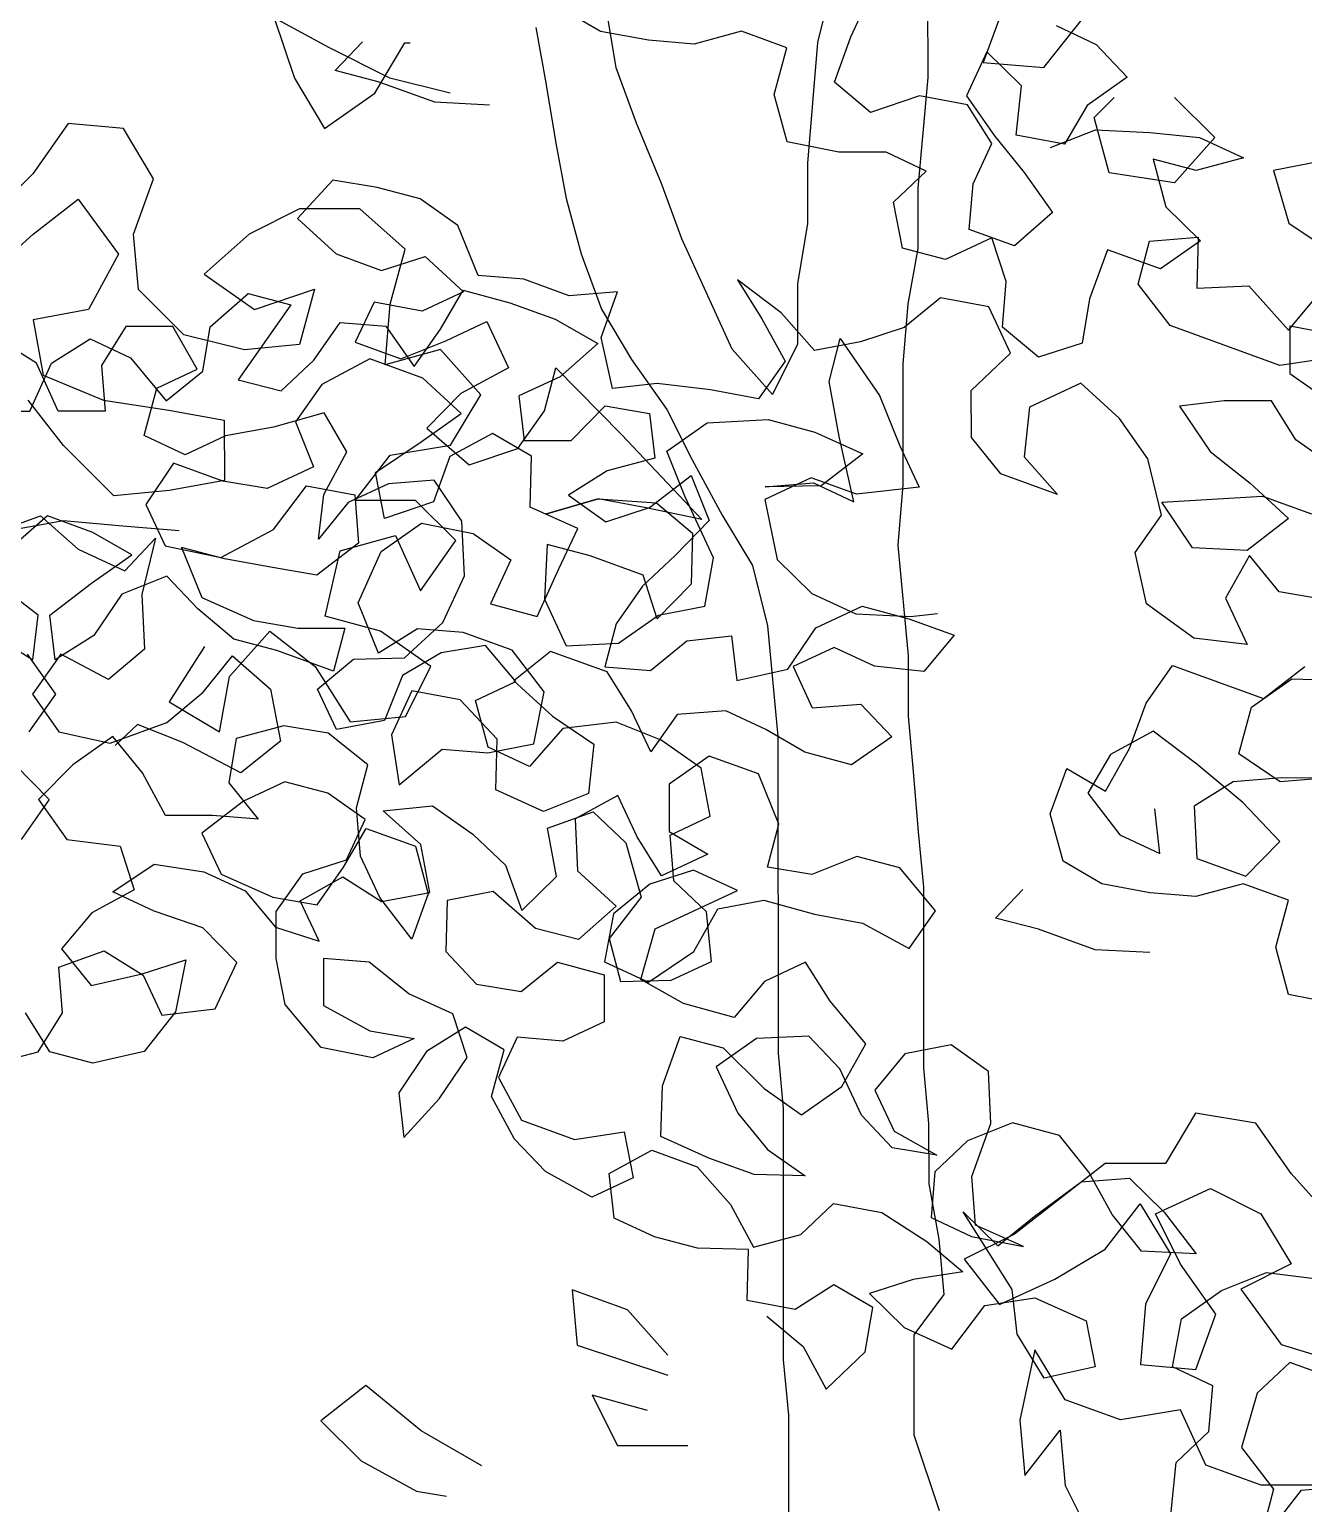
# Model space of a CAD drawing. Header units: millimetres. Extents: x 2622 to 2811, y 687 to 801.
# Drawn here: x 2710.4702 to 2710.7747, y 773.4373 to 773.7896 of the extents above; entities that cross this region are included whole.
import ezdxf

# ---------------------------------------------------------------- set-up
doc = ezdxf.new("R2010")
doc.units = ezdxf.units.MM
doc.layers.add('CHIOMA', color=94, linetype='Continuous')
doc.layers.add('tronco', color=36, linetype='Continuous')

msp = doc.modelspace()

# ---------------------------------------------------------------- linework, layer by layer
at = {"layer": 'CHIOMA'}
for p, q in [((2710.66653, 773.78789), (2710.67137, 773.79841)), ((2710.60664, 773.78917), (2710.59735, 773.79458)), ((2710.70298, 773.79498), (2710.69818, 773.78175)), ((2710.52869, 773.79242), (2710.53351, 773.778)), ((2710.54192, 773.78522), (2710.52869, 773.79242)), ((2710.71261, 773.78057), (2710.72221, 773.79259)), ((2710.71558, 773.79055), (2710.72519, 773.78604)), ((2710.54325, 773.77984), (2710.54982, 773.78667)), ((2710.61814, 773.78704), (2710.60664, 773.78917)), ((2710.62907, 773.78614), (2710.61814, 773.78704)), ((2710.64041, 773.78919), (2710.62907, 773.78614)), ((2710.65125, 773.78525), (2710.64041, 773.78919)), ((2710.6626, 773.77704), (2710.66653, 773.78789)), ((2710.55635, 773.77802), (2710.54192, 773.78522)), ((2710.55274, 773.77441), (2710.55994, 773.78644)), ((2710.55994, 773.78644), (2710.56115, 773.78644)), ((2710.64822, 773.77408), (2710.65125, 773.78525)), ((2710.69899, 773.78429), (2710.69415, 773.77378)), ((2710.70729, 773.77617), (2710.69899, 773.78429)), ((2710.72519, 773.78604), (2710.73259, 773.77824)), ((2710.55353, 773.77714), (2710.54325, 773.77984)), ((2710.69818, 773.78175), (2710.71261, 773.78057)), ((2710.53351, 773.778), (2710.54073, 773.76598)), ((2710.56708, 773.77222), (2710.55353, 773.77714)), ((2710.57077, 773.77443), (2710.55635, 773.77802)), ((2710.67123, 773.76982), (2710.6626, 773.77704)), ((2710.70607, 773.76434), (2710.70729, 773.77617)), ((2710.73259, 773.77824), (2710.72299, 773.77149)), ((2710.54073, 773.76598), (2710.55274, 773.77441)), ((2710.65127, 773.76274), (2710.64822, 773.77408)), ((2710.68289, 773.77377), (2710.67123, 773.76982)), ((2710.69439, 773.77164), (2710.68289, 773.77377)), ((2710.69415, 773.77378), (2710.70089, 773.76417)), ((2710.72464, 773.76856), (2710.72944, 773.77337)), ((2710.74386, 773.77338), (2710.75349, 773.76377)), ((2710.58015, 773.77157), (2710.56708, 773.77222)), ((2710.70023, 773.76236), (2710.69439, 773.77164)), ((2710.72299, 773.77149), (2710.71757, 773.76221)), ((2710.47943, 773.76713), (2710.47102, 773.7551)), ((2710.49265, 773.76594), (2710.47943, 773.76713)), ((2710.49987, 773.75393), (2710.49265, 773.76594)), ((2710.7142, 773.76138), (2710.72496, 773.76566)), ((2710.72825, 773.75534), (2710.72464, 773.76856)), ((2710.72496, 773.76566), (2710.73802, 773.76501)), ((2710.66368, 773.76028), (2710.65127, 773.76274)), ((2710.69572, 773.75274), (2710.70023, 773.76236)), ((2710.70089, 773.76417), (2710.70796, 773.75546)), ((2710.71757, 773.76221), (2710.70607, 773.76434)), ((2710.73802, 773.76501), (2710.74985, 773.76379)), ((2710.75349, 773.76377), (2710.74388, 773.75295)), ((2710.74985, 773.76379), (2710.76037, 773.75895)), ((2710.67493, 773.76029), (2710.66368, 773.76028)), ((2710.68455, 773.75578), (2710.67493, 773.76029)), ((2710.73877, 773.7586), (2710.74181, 773.74727)), ((2710.74904, 773.7559), (2710.73877, 773.7586)), ((2710.76037, 773.75895), (2710.74904, 773.7559)), ((2710.47102, 773.7551), (2710.46142, 773.74548)), ((2710.67675, 773.74838), (2710.68455, 773.75578)), ((2710.70796, 773.75546), (2710.7147, 773.74586)), ((2710.74388, 773.75295), (2710.72825, 773.75534)), ((2710.77858, 773.75804), (2710.76757, 773.7559)), ((2710.76757, 773.7559), (2710.7712, 773.74333)), ((2710.49508, 773.7407), (2710.49987, 773.75393)), ((2710.54271, 773.75362), (2710.53426, 773.74441)), ((2710.55331, 773.75182), (2710.54271, 773.75362)), ((2710.56358, 773.74912), (2710.55331, 773.75182)), ((2710.69482, 773.74182), (2710.69572, 773.75274)), ((2710.47104, 773.74068), (2710.48185, 773.7491)), ((2710.48185, 773.7491), (2710.49148, 773.73589)), ((2710.57254, 773.7428), (2710.56358, 773.74912)), ((2710.67889, 773.73737), (2710.67675, 773.74838)), ((2710.53474, 773.74675), (2710.52272, 773.74072)), ((2710.53426, 773.74441), (2710.54346, 773.73596)), ((2710.54916, 773.74676), (2710.53474, 773.74675)), ((2710.55999, 773.73715), (2710.54916, 773.74676)), ((2710.7147, 773.74586), (2710.70567, 773.73788)), ((2710.74181, 773.74727), (2710.75012, 773.73914)), ((2710.5774, 773.7308), (2710.57254, 773.7428)), ((2710.70567, 773.73788), (2710.69482, 773.74182)), ((2710.7712, 773.74333), (2710.78106, 773.73668)), ((2710.45903, 773.72985), (2710.47104, 773.74068)), ((2710.49629, 773.72748), (2710.49508, 773.7407)), ((2710.52272, 773.74072), (2710.51191, 773.7311)), ((2710.68916, 773.73467), (2710.67889, 773.73737)), ((2710.70025, 773.73985), (2710.68916, 773.73467)), ((2710.70362, 773.72942), (2710.70025, 773.73985)), ((2710.73522, 773.72877), (2710.73793, 773.73904)), ((2710.73793, 773.73904), (2710.74951, 773.73995)), ((2710.75012, 773.73914), (2710.74051, 773.7324)), ((2710.74951, 773.73995), (2710.74919, 773.72779)), ((2710.49148, 773.73589), (2710.48428, 773.72266)), ((2710.54346, 773.73596), (2710.55431, 773.73202)), ((2710.55431, 773.73202), (2710.56474, 773.7354)), ((2710.5564, 773.72393), (2710.55999, 773.73715)), ((2710.56474, 773.7354), (2710.57395, 773.72694)), ((2710.72785, 773.73699), (2710.72359, 773.72524)), ((2710.74051, 773.7324), (2710.72785, 773.73699)), ((2710.51191, 773.7311), (2710.52394, 773.7227)), ((2710.58833, 773.72991), (2710.5774, 773.7308)), ((2710.50712, 773.71667), (2710.49629, 773.72748)), ((2710.52394, 773.7227), (2710.53836, 773.72752)), ((2710.53836, 773.72752), (2710.53477, 773.71429)), ((2710.57395, 773.72694), (2710.56409, 773.72233)), ((2710.56844, 773.71803), (2710.57386, 773.72731)), ((2710.57386, 773.72731), (2710.58503, 773.72428)), ((2710.59917, 773.72597), (2710.58833, 773.72991)), ((2710.61076, 773.72688), (2710.59917, 773.72597)), ((2710.60682, 773.71603), (2710.61076, 773.72688)), ((2710.63943, 773.72977), (2710.64527, 773.72049)), ((2710.64987, 773.72189), (2710.63943, 773.72977)), ((2710.70273, 773.71849), (2710.70362, 773.72942)), ((2710.74287, 773.71883), (2710.73522, 773.72877)), ((2710.74919, 773.72779), (2710.76168, 773.72837)), ((2710.76168, 773.72837), (2710.77113, 773.71778)), ((2710.5134, 773.71857), (2710.52243, 773.72654)), ((2710.5327, 773.72384), (2710.52006, 773.70592)), ((2710.52243, 773.72654), (2710.5327, 773.72384)), ((2710.55259, 773.72446), (2710.54808, 773.71485)), ((2710.56409, 773.72233), (2710.55259, 773.72446)), ((2710.55521, 773.7095), (2710.5564, 773.72393)), ((2710.58503, 773.72428), (2710.59588, 773.72035)), ((2710.68798, 773.72545), (2710.67928, 773.71838)), ((2710.69949, 773.72332), (2710.68798, 773.72545)), ((2710.70467, 773.71223), (2710.69949, 773.72332)), ((2710.72359, 773.72524), (2710.72179, 773.71464)), ((2710.77113, 773.71778), (2710.77835, 773.72641)), ((2710.48428, 773.72266), (2710.47106, 773.72024)), ((2710.47106, 773.72024), (2710.47347, 773.70702)), ((2710.56969, 773.71519), (2710.57954, 773.7198)), ((2710.57954, 773.7198), (2710.58472, 773.70871)), ((2710.59588, 773.72035), (2710.60607, 773.7146)), ((2710.64527, 773.72049), (2710.65078, 773.71031)), ((2710.65784, 773.71286), (2710.64987, 773.72189)), ((2710.49324, 773.71861), (2710.4874, 773.70933)), ((2710.50449, 773.71861), (2710.49324, 773.71861)), ((2710.51024, 773.70842), (2710.50449, 773.71861)), ((2710.52155, 773.71308), (2710.50712, 773.71667)), ((2710.5116, 773.70797), (2710.5134, 773.71857)), ((2710.53813, 773.71062), (2710.54445, 773.71957)), ((2710.54445, 773.71957), (2710.55538, 773.71868)), ((2710.55538, 773.71868), (2710.56212, 773.70907)), ((2710.56212, 773.70907), (2710.56844, 773.71803)), ((2710.67928, 773.71838), (2710.66885, 773.715)), ((2710.71136, 773.71127), (2710.70273, 773.71849)), ((2710.76908, 773.70932), (2710.74287, 773.71883)), ((2710.77146, 773.71868), (2710.77147, 773.70743)), ((2710.78296, 773.71655), (2710.77146, 773.71868)), ((2710.47187, 773.70984), (2710.46259, 773.71568)), ((2710.47545, 773.70984), (2710.48473, 773.71568)), ((2710.48473, 773.71568), (2710.49434, 773.71116)), ((2710.53477, 773.71429), (2710.52155, 773.71308)), ((2710.54808, 773.71485), (2710.55893, 773.71091)), ((2710.56843, 773.71312), (2710.55521, 773.7095)), ((2710.55893, 773.71091), (2710.56969, 773.71519)), ((2710.57805, 773.70231), (2710.56843, 773.71312)), ((2710.60607, 773.7146), (2710.59704, 773.70663)), ((2710.60954, 773.70379), (2710.60682, 773.71603)), ((2710.66885, 773.715), (2710.65784, 773.71286)), ((2710.6613, 773.70547), (2710.664, 773.71574)), ((2710.664, 773.71574), (2710.67337, 773.70211)), ((2710.72179, 773.71464), (2710.71136, 773.71127)), ((2710.47028, 773.69841), (2710.47545, 773.70984)), ((2710.47704, 773.69841), (2710.47187, 773.70984)), ((2710.4874, 773.70933), (2710.48829, 773.69841)), ((2710.49434, 773.71116), (2710.50289, 773.7009)), ((2710.53033, 773.70322), (2710.53813, 773.71062)), ((2710.55152, 773.71087), (2710.54011, 773.70478)), ((2710.56418, 773.70628), (2710.55152, 773.71087)), ((2710.65078, 773.71031), (2710.64446, 773.70135)), ((2710.69531, 773.70335), (2710.70467, 773.71223)), ((2710.78313, 773.71138), (2710.76908, 773.70932)), ((2710.47347, 773.70702), (2710.4879, 773.70103)), ((2710.50062, 773.7039), (2710.51024, 773.70842)), ((2710.50289, 773.7009), (2710.5116, 773.70797)), ((2710.52006, 773.70592), (2710.53033, 773.70322)), ((2710.57338, 773.69782), (2710.56418, 773.70628)), ((2710.58472, 773.70871), (2710.57331, 773.70262)), ((2710.59704, 773.70663), (2710.58718, 773.70202)), ((2710.59327, 773.69844), (2710.59598, 773.70872)), ((2710.59598, 773.70872), (2710.61168, 773.69279)), ((2710.77147, 773.70743), (2710.78042, 773.70111)), ((2710.49757, 773.69257), (2710.50062, 773.7039)), ((2710.54011, 773.70478), (2710.53379, 773.69582)), ((2710.57331, 773.70262), (2710.56518, 773.69432)), ((2710.57085, 773.69028), (2710.57805, 773.70231)), ((2710.62022, 773.70503), (2710.60954, 773.70379)), ((2710.63295, 773.70348), (2710.62022, 773.70503)), ((2710.64446, 773.70135), (2710.63295, 773.70348)), ((2710.66369, 773.69233), (2710.6613, 773.70547)), ((2710.67337, 773.70211), (2710.67823, 773.69012)), ((2710.69532, 773.6921), (2710.69531, 773.70335)), ((2710.72152, 773.7051), (2710.7092, 773.69934)), ((2710.73072, 773.69664), (2710.72152, 773.7051)), ((2710.4783, 773.6902), (2710.46987, 773.70101)), ((2710.4879, 773.70103), (2710.50353, 773.69864)), ((2710.50353, 773.69864), (2710.51675, 773.69625)), ((2710.58718, 773.70202), (2710.58842, 773.69134)), ((2710.59968, 773.69135), (2710.60781, 773.69965)), ((2710.60781, 773.69965), (2710.61841, 773.69785)), ((2710.7092, 773.69934), (2710.70797, 773.68751)), ((2710.75578, 773.70085), (2710.7451, 773.69961)), ((2710.7451, 773.69961), (2710.75242, 773.68877)), ((2710.76703, 773.70085), (2710.75578, 773.70085)), ((2710.77287, 773.69157), (2710.76703, 773.70085)), ((2710.45902, 773.69841), (2710.47028, 773.69841)), ((2710.48829, 773.69841), (2710.47704, 773.69841)), ((2710.51675, 773.69625), (2710.51677, 773.68182)), ((2710.54063, 773.69796), (2710.52855, 773.6946)), ((2710.53379, 773.69582), (2710.53807, 773.68506)), ((2710.54604, 773.68868), (2710.54063, 773.69796)), ((2710.56378, 773.69108), (2710.57338, 773.69782)), ((2710.58695, 773.68948), (2710.59327, 773.69844)), ((2710.61841, 773.69785), (2710.61964, 773.68717)), ((2710.62253, 773.68885), (2710.63214, 773.69559)), ((2710.63214, 773.69559), (2710.64676, 773.69642)), ((2710.64676, 773.69642), (2710.65793, 773.69339)), ((2710.73747, 773.68703), (2710.73072, 773.69664)), ((2710.50743, 773.68796), (2710.49757, 773.69257)), ((2710.51705, 773.69247), (2710.50743, 773.68796)), ((2710.52855, 773.6946), (2710.51705, 773.69247)), ((2710.56518, 773.69432), (2710.57529, 773.68553)), ((2710.58086, 773.69306), (2710.57068, 773.68755)), ((2710.59015, 773.68764), (2710.58086, 773.69306)), ((2710.61168, 773.69279), (2710.63092, 773.67251)), ((2710.65793, 773.69339), (2710.66936, 773.68822)), ((2710.66723, 773.67672), (2710.66369, 773.69233)), ((2710.70239, 773.68339), (2710.69532, 773.6921)), ((2710.78183, 773.68525), (2710.77287, 773.69157)), ((2710.49033, 773.67819), (2710.4783, 773.6902)), ((2710.54053, 773.67849), (2710.54604, 773.68868)), ((2710.55294, 773.68376), (2710.56378, 773.69108)), ((2710.55643, 773.68787), (2710.57085, 773.69028)), ((2710.57529, 773.68553), (2710.58695, 773.68948)), ((2710.58842, 773.69134), (2710.59968, 773.69135)), ((2710.62681, 773.67809), (2710.62253, 773.68885)), ((2710.66936, 773.68822), (2710.65942, 773.68057)), ((2710.67823, 773.69012), (2710.68284, 773.68026)), ((2710.75242, 773.68877), (2710.76195, 773.68121)), ((2710.50463, 773.68595), (2710.49798, 773.67608)), ((2710.51638, 773.68168), (2710.50463, 773.68595)), ((2710.53807, 773.68506), (2710.52698, 773.67988)), ((2710.54802, 773.67704), (2710.55643, 773.68787)), ((2710.57068, 773.68755), (2710.56674, 773.6767)), ((2710.58983, 773.67548), (2710.59015, 773.68764)), ((2710.61964, 773.68717), (2710.60831, 773.68412)), ((2710.70797, 773.68751), (2710.71595, 773.67847)), ((2710.74076, 773.67356), (2710.73747, 773.68703)), ((2710.51677, 773.68182), (2710.50355, 773.6794)), ((2710.52698, 773.67988), (2710.51638, 773.68168)), ((2710.55598, 773.68103), (2710.54637, 773.67652)), ((2710.55508, 773.67275), (2710.55294, 773.68376)), ((2710.56691, 773.68193), (2710.55598, 773.68103)), ((2710.57356, 773.67206), (2710.56691, 773.68193)), ((2710.60831, 773.68412), (2710.59903, 773.67828)), ((2710.61842, 773.67534), (2710.62836, 773.68298)), ((2710.62836, 773.68298), (2710.63263, 773.67222)), ((2710.65704, 773.68246), (2710.64595, 773.67728)), ((2710.64603, 773.68032), (2710.65761, 773.68123)), ((2710.66788, 773.67853), (2710.65704, 773.68246)), ((2710.65761, 773.68123), (2710.66723, 773.67672)), ((2710.71595, 773.67847), (2710.70239, 773.68339)), ((2710.76195, 773.68121), (2710.77116, 773.67276)), ((2710.50355, 773.6794), (2710.49033, 773.67819)), ((2710.52854, 773.67011), (2710.53642, 773.68054)), ((2710.53642, 773.68054), (2710.54793, 773.67842)), ((2710.53929, 773.66781), (2710.54053, 773.67849)), ((2710.54793, 773.67842), (2710.54884, 773.66683)), ((2710.59903, 773.67828), (2710.60799, 773.67196)), ((2710.63372, 773.66331), (2710.62681, 773.67809)), ((2710.65942, 773.68057), (2710.64603, 773.68032)), ((2710.68284, 773.68026), (2710.66788, 773.67853)), ((2710.74084, 773.6766), (2710.76491, 773.67809)), ((2710.76491, 773.67809), (2710.77666, 773.67383)), ((2710.49798, 773.67608), (2710.50259, 773.66623)), ((2710.54637, 773.67652), (2710.53929, 773.66781)), ((2710.56245, 773.67705), (2710.54802, 773.67704)), ((2710.56674, 773.6767), (2710.55508, 773.67275)), ((2710.57207, 773.66745), (2710.56245, 773.67705)), ((2710.60125, 773.67032), (2710.58983, 773.67548)), ((2710.59354, 773.6738), (2710.6061, 773.67742)), ((2710.6061, 773.67742), (2710.59354, 773.6738)), ((2710.6061, 773.67742), (2710.62007, 773.67644)), ((2710.61761, 773.67529), (2710.6061, 773.67742)), ((2710.60799, 773.67196), (2710.61842, 773.67534)), ((2710.63092, 773.67251), (2710.61761, 773.67529)), ((2710.62007, 773.67644), (2710.6287, 773.66922)), ((2710.64595, 773.67728), (2710.64892, 773.6629)), ((2710.74816, 773.66576), (2710.74084, 773.6766)), ((2710.46199, 773.66942), (2710.47283, 773.67336)), ((2710.47448, 773.67336), (2710.46545, 773.66538)), ((2710.47283, 773.67336), (2710.48187, 773.66538)), ((2710.48533, 773.66942), (2710.47448, 773.67336)), ((2710.55426, 773.66486), (2710.56387, 773.67161)), ((2710.56387, 773.67161), (2710.57628, 773.66915)), ((2710.57421, 773.659), (2710.57356, 773.67206)), ((2710.63263, 773.67222), (2710.62451, 773.66392)), ((2710.73444, 773.6646), (2710.74076, 773.67356)), ((2710.77116, 773.67276), (2710.76122, 773.66511)), ((2710.49462, 773.66401), (2710.48533, 773.66942)), ((2710.49295, 773.6602), (2710.50035, 773.668)), ((2710.50035, 773.668), (2710.49706, 773.65453)), ((2710.5159, 773.66344), (2710.52854, 773.67011)), ((2710.54443, 773.66502), (2710.55765, 773.66864)), ((2710.55765, 773.66864), (2710.56367, 773.65542)), ((2710.56367, 773.65542), (2710.57207, 773.66745)), ((2710.57628, 773.66915), (2710.58524, 773.66283)), ((2710.59674, 773.6607), (2710.60125, 773.67032)), ((2710.6287, 773.66922), (2710.62838, 773.65706)), ((2710.48187, 773.66538), (2710.49295, 773.6602)), ((2710.48501, 773.65726), (2710.49462, 773.66401)), ((2710.50259, 773.66623), (2710.5159, 773.66344)), ((2710.50653, 773.66582), (2710.51138, 773.65383)), ((2710.5168, 773.66312), (2710.50653, 773.66582)), ((2710.54884, 773.66683), (2710.5389, 773.65919)), ((2710.54084, 773.64939), (2710.54443, 773.66502)), ((2710.54877, 773.65254), (2710.55426, 773.66486)), ((2710.59395, 773.66649), (2710.5933, 773.65342)), ((2710.60422, 773.66378), (2710.59395, 773.66649)), ((2710.61688, 773.65919), (2710.60422, 773.66378)), ((2710.62451, 773.66392), (2710.61671, 773.65652)), ((2710.73716, 773.65236), (2710.73444, 773.6646)), ((2710.76122, 773.66511), (2710.74816, 773.66576)), ((2710.7618, 773.66388), (2710.75605, 773.65369)), ((2710.76887, 773.65517), (2710.7618, 773.66388)), ((2710.5283, 773.66099), (2710.5168, 773.66312)), ((2710.5389, 773.65919), (2710.5283, 773.66099)), ((2710.58524, 773.66283), (2710.5804, 773.65231)), ((2710.59157, 773.64928), (2710.59674, 773.6607)), ((2710.63159, 773.6518), (2710.63372, 773.66331)), ((2710.64892, 773.6629), (2710.65722, 773.65478)), ((2710.47224, 773.64962), (2710.46231, 773.65726)), ((2710.47507, 773.64962), (2710.48501, 773.65726)), ((2710.503, 773.65892), (2710.49224, 773.65464)), ((2710.5104, 773.65112), (2710.503, 773.65892)), ((2710.56902, 773.64791), (2710.57421, 773.659)), ((2710.61671, 773.65652), (2710.61039, 773.64756)), ((2710.62025, 773.64876), (2710.61688, 773.65919)), ((2710.62838, 773.65706), (2710.62025, 773.64876)), ((2710.49224, 773.65464), (2710.48559, 773.64478)), ((2710.49706, 773.65453), (2710.49771, 773.64147)), ((2710.51138, 773.65383), (2710.52371, 773.64833)), ((2710.5933, 773.65342), (2710.59849, 773.64233)), ((2710.65722, 773.65478), (2710.66774, 773.64994)), ((2710.75605, 773.65369), (2710.76124, 773.6426)), ((2710.77947, 773.65337), (2710.76887, 773.65517)), ((2710.47101, 773.63894), (2710.47224, 773.64962)), ((2710.47631, 773.63894), (2710.47507, 773.64962)), ((2710.51903, 773.64389), (2710.5104, 773.65112)), ((2710.55406, 773.64579), (2710.54084, 773.64939)), ((2710.55362, 773.64055), (2710.54877, 773.65254)), ((2710.5804, 773.65231), (2710.59157, 773.64928)), ((2710.61097, 773.64292), (2710.62058, 773.64966)), ((2710.62058, 773.64966), (2710.63159, 773.6518)), ((2710.65812, 773.64661), (2710.66921, 773.65179)), ((2710.66774, 773.64994), (2710.6808, 773.64929)), ((2710.66921, 773.65179), (2710.68038, 773.64876)), ((2710.6808, 773.64929), (2710.68721, 773.65003)), ((2710.7485, 773.64415), (2710.73716, 773.65236)), ((2710.51801, 773.63494), (2710.52762, 773.64577)), ((2710.52371, 773.64833), (2710.53431, 773.64653)), ((2710.52762, 773.64577), (2710.53844, 773.63737)), ((2710.53431, 773.64653), (2710.54557, 773.64654)), ((2710.54557, 773.64654), (2710.54286, 773.63627)), ((2710.5629, 773.64638), (2710.55362, 773.64055)), ((2710.56609, 773.63739), (2710.55406, 773.64579)), ((2710.55982, 773.63946), (2710.56902, 773.64791)), ((2710.57383, 773.64549), (2710.5629, 773.64638)), ((2710.61039, 773.64756), (2710.60768, 773.63729)), ((2710.65147, 773.63675), (2710.65812, 773.64661)), ((2710.68038, 773.64876), (2710.69123, 773.64482)), ((2710.46173, 773.64478), (2710.47101, 773.63894)), ((2710.48559, 773.64478), (2710.47631, 773.63894)), ((2710.5293, 773.64119), (2710.51903, 773.64389)), ((2710.57921, 773.6424), (2710.56861, 773.6406)), ((2710.58558, 773.64122), (2710.57383, 773.64549)), ((2710.58643, 773.63377), (2710.57921, 773.6424)), ((2710.59849, 773.64233), (2710.61097, 773.64292)), ((2710.61861, 773.6364), (2710.62731, 773.64347)), ((2710.62731, 773.64347), (2710.63799, 773.64471)), ((2710.63799, 773.64471), (2710.63923, 773.63403)), ((2710.69123, 773.64482), (2710.684, 773.63619)), ((2710.76124, 773.6426), (2710.7485, 773.64415)), ((2710.46966, 773.64033), (2710.4764, 773.63072)), ((2710.47766, 773.64033), (2710.47092, 773.63072)), ((2710.48908, 773.63424), (2710.47766, 773.64033)), ((2710.49771, 773.64147), (2710.48908, 773.63424)), ((2710.512, 773.64215), (2710.50359, 773.62892)), ((2710.51167, 773.63119), (2710.51874, 773.63989)), ((2710.51874, 773.63989), (2710.52777, 773.63192)), ((2710.54286, 773.63627), (2710.5293, 773.64119)), ((2710.53903, 773.63191), (2710.54766, 773.63914)), ((2710.54766, 773.63914), (2710.55982, 773.63946)), ((2710.56861, 773.6406), (2710.55932, 773.63518)), ((2710.59323, 773.63129), (2710.58558, 773.64122)), ((2710.5947, 773.64098), (2710.58599, 773.63391)), ((2710.60826, 773.63606), (2710.5947, 773.64098)), ((2710.66256, 773.64193), (2710.6527, 773.63732)), ((2710.67217, 773.63742), (2710.66256, 773.64193)), ((2710.53844, 773.63737), (2710.54687, 773.62415)), ((2710.55932, 773.63518), (2710.55504, 773.62443)), ((2710.56009, 773.62537), (2710.56609, 773.63739)), ((2710.60768, 773.63729), (2710.61861, 773.6364)), ((2710.6141, 773.62678), (2710.60826, 773.63606)), ((2710.63923, 773.63403), (2710.65147, 773.63675)), ((2710.6527, 773.63732), (2710.65731, 773.62747)), ((2710.684, 773.63619), (2710.67217, 773.63742)), ((2710.73709, 773.6286), (2710.74341, 773.63756)), ((2710.74341, 773.63756), (2710.76511, 773.62969)), ((2710.76511, 773.62969), (2710.77504, 773.63733)), ((2710.51562, 773.62172), (2710.51801, 773.63494)), ((2710.52777, 773.63192), (2710.53023, 773.61951)), ((2710.54354, 773.6223), (2710.53903, 773.63191)), ((2710.57682, 773.62926), (2710.58643, 773.63377)), ((2710.58599, 773.63391), (2710.5952, 773.62545)), ((2710.76231, 773.62763), (2710.77192, 773.63437)), ((2710.77192, 773.63437), (2710.78408, 773.63405)), ((2710.4764, 773.63072), (2710.47008, 773.62176)), ((2710.47092, 773.63072), (2710.47724, 773.62176)), ((2710.50304, 773.62396), (2710.51167, 773.63119)), ((2710.50359, 773.62892), (2710.51562, 773.62172)), ((2710.56159, 773.63151), (2710.55675, 773.62099)), ((2710.5731, 773.62938), (2710.56159, 773.63151)), ((2710.58198, 773.62002), (2710.5731, 773.62938)), ((2710.57985, 773.61808), (2710.57682, 773.62926)), ((2710.59077, 773.61888), (2710.59323, 773.63129)), ((2710.65731, 773.62747), (2710.66889, 773.62838)), ((2710.66889, 773.62838), (2710.67629, 773.62058)), ((2710.73315, 773.61775), (2710.73709, 773.6286)), ((2710.54687, 773.62415), (2710.56009, 773.62537)), ((2710.5952, 773.62545), (2710.60506, 773.61881)), ((2710.6187, 773.61693), (2710.6141, 773.62678)), ((2710.62502, 773.62588), (2710.6187, 773.61693)), ((2710.63661, 773.62679), (2710.62502, 773.62588)), ((2710.64622, 773.62228), (2710.63661, 773.62679)), ((2710.75928, 773.61646), (2710.76231, 773.62763)), ((2710.47724, 773.62176), (2710.48948, 773.61904)), ((2710.48948, 773.61904), (2710.50304, 773.62396)), ((2710.49605, 773.62348), (2710.49071, 773.61847)), ((2710.50681, 773.6192), (2710.49605, 773.62348)), ((2710.53096, 773.6232), (2710.51962, 773.62015)), ((2710.54156, 773.6214), (2710.53096, 773.6232)), ((2710.55109, 773.61384), (2710.54156, 773.6214)), ((2710.55504, 773.62443), (2710.54354, 773.6223)), ((2710.59768, 773.62251), (2710.5897, 773.61348)), ((2710.61041, 773.62406), (2710.59768, 773.62251)), ((2710.62117, 773.61978), (2710.61041, 773.62406)), ((2710.65551, 773.61687), (2710.64622, 773.62228)), ((2710.73874, 773.62186), (2710.72855, 773.61635)), ((2710.74918, 773.61398), (2710.73874, 773.62186)), ((2710.49013, 773.62062), (2710.48052, 773.61388)), ((2710.4972, 773.61192), (2710.49013, 773.62062)), ((2710.52069, 773.61196), (2710.50681, 773.6192)), ((2710.51962, 773.62015), (2710.51782, 773.60955)), ((2710.53023, 773.61951), (2710.52069, 773.61196)), ((2710.55675, 773.62099), (2710.55857, 773.60908)), ((2710.55857, 773.60908), (2710.56883, 773.61763)), ((2710.56883, 773.61763), (2710.57976, 773.61674)), ((2710.57976, 773.61674), (2710.59077, 773.61888)), ((2710.5897, 773.61348), (2710.57985, 773.61808)), ((2710.58166, 773.60787), (2710.58198, 773.62002)), ((2710.60506, 773.61881), (2710.60384, 773.60698)), ((2710.63078, 773.61304), (2710.62117, 773.61978)), ((2710.67629, 773.62058), (2710.66668, 773.61383)), ((2710.72741, 773.60756), (2710.73315, 773.61775)), ((2710.63267, 773.61595), (2710.62306, 773.60921)), ((2710.64442, 773.61168), (2710.63267, 773.61595)), ((2710.66668, 773.61383), (2710.65551, 773.61687)), ((2710.72855, 773.61635), (2710.72314, 773.60707)), ((2710.76914, 773.60981), (2710.75928, 773.61646)), ((2710.4668, 773.61388), (2710.47493, 773.60558)), ((2710.48052, 773.61388), (2710.47239, 773.60558)), ((2710.50271, 773.60174), (2710.4972, 773.61192)), ((2710.54839, 773.60357), (2710.55109, 773.61384)), ((2710.63291, 773.60154), (2710.63078, 773.61304)), ((2710.64927, 773.59969), (2710.64442, 773.61168)), ((2710.71419, 773.60213), (2710.71812, 773.61298)), ((2710.71812, 773.61298), (2710.72741, 773.60756)), ((2710.76019, 773.60487), (2710.74918, 773.61398)), ((2710.76947, 773.61071), (2710.75789, 773.6098)), ((2710.78073, 773.61072), (2710.76914, 773.60981)), ((2710.78377, 773.61064), (2710.76947, 773.61071)), ((2710.51782, 773.60955), (2710.52489, 773.60085)), ((2710.53121, 773.60981), (2710.52135, 773.6052)), ((2710.54148, 773.6071), (2710.53121, 773.60981)), ((2710.55044, 773.60078), (2710.54148, 773.6071)), ((2710.59308, 773.6027), (2710.58166, 773.60787)), ((2710.60384, 773.60698), (2710.59308, 773.6027)), ((2710.62306, 773.60921), (2710.62307, 773.59795)), ((2710.72314, 773.60707), (2710.73078, 773.59713)), ((2710.75789, 773.6098), (2710.74861, 773.60396)), ((2710.47493, 773.60558), (2710.46819, 773.59597)), ((2710.47239, 773.60558), (2710.47913, 773.59597)), ((2710.52135, 773.6052), (2710.51142, 773.59755)), ((2710.5493, 773.59199), (2710.54839, 773.60357)), ((2710.5547, 773.60282), (2710.56653, 773.60404)), ((2710.56653, 773.60404), (2710.57614, 773.5973)), ((2710.61082, 773.60649), (2710.60064, 773.60098)), ((2710.61543, 773.59663), (2710.61082, 773.60649)), ((2710.74861, 773.60396), (2710.74919, 773.59147)), ((2710.76907, 773.59551), (2710.76019, 773.60487)), ((2710.51396, 773.60174), (2710.50271, 773.60174)), ((2710.52489, 773.60085), (2710.51396, 773.60174)), ((2710.54593, 773.59117), (2710.55044, 773.60078)), ((2710.56373, 773.59484), (2710.5547, 773.60282)), ((2710.59405, 773.59869), (2710.6049, 773.60262)), ((2710.60064, 773.60098), (2710.60122, 773.58849)), ((2710.6049, 773.60262), (2710.6127, 773.59522)), ((2710.6233, 773.59702), (2710.63291, 773.60154)), ((2710.71723, 773.5908), (2710.71419, 773.60213)), ((2710.7404, 773.59262), (2710.73916, 773.6033)), ((2710.51142, 773.59755), (2710.51603, 773.5877)), ((2710.54527, 773.58936), (2710.55069, 773.59864)), ((2710.55069, 773.59864), (2710.56244, 773.59438)), ((2710.57614, 773.5973), (2710.58394, 773.5899)), ((2710.59618, 773.58718), (2710.59405, 773.59869)), ((2710.62127, 773.58735), (2710.61543, 773.59663)), ((2710.62307, 773.59795), (2710.63236, 773.59253)), ((2710.62419, 773.5861), (2710.6233, 773.59702)), ((2710.64657, 773.58942), (2710.64927, 773.59969)), ((2710.73078, 773.59713), (2710.7404, 773.59262)), ((2710.47913, 773.59597), (2710.49187, 773.59442)), ((2710.49187, 773.59442), (2710.49524, 773.58399)), ((2710.56244, 773.59438), (2710.56549, 773.58304)), ((2710.56586, 773.58334), (2710.56373, 773.59484)), ((2710.6127, 773.59522), (2710.61639, 773.58224)), ((2710.76094, 773.58721), (2710.76907, 773.59551)), ((2710.49011, 773.58347), (2710.49998, 773.59012)), ((2710.49998, 773.59012), (2710.51189, 773.5883)), ((2710.5355, 773.58779), (2710.54593, 773.59117)), ((2710.53895, 773.5804), (2710.54527, 773.58936)), ((2710.5539, 773.58213), (2710.5493, 773.59199)), ((2710.58394, 773.5899), (2710.58788, 773.57905)), ((2710.63236, 773.59253), (2710.62127, 773.58735)), ((2710.65717, 773.58762), (2710.64657, 773.58942)), ((2710.66793, 773.5919), (2710.65717, 773.58762)), ((2710.6782, 773.58919), (2710.66793, 773.5919)), ((2710.72652, 773.58538), (2710.71723, 773.5908)), ((2710.74919, 773.59147), (2710.76094, 773.58721)), ((2710.51189, 773.5883), (2710.52174, 773.5837)), ((2710.51603, 773.5877), (2710.52835, 773.5822)), ((2710.52918, 773.57883), (2710.5355, 773.58779)), ((2710.53489, 773.58131), (2710.54508, 773.58705)), ((2710.54508, 773.58705), (2710.55436, 773.58121)), ((2710.58788, 773.57905), (2710.59618, 773.58718)), ((2710.60122, 773.58849), (2710.61043, 773.58003)), ((2710.62891, 773.58867), (2710.61848, 773.5853)), ((2710.63199, 773.5787), (2710.62419, 773.5861)), ((2710.63943, 773.58383), (2710.62891, 773.58867)), ((2710.68675, 773.57893), (2710.6782, 773.58919)), ((2710.49524, 773.58399), (2710.48506, 773.57848)), ((2710.49997, 773.57886), (2710.49011, 773.58347)), ((2710.52174, 773.5837), (2710.52897, 773.57507)), ((2710.55436, 773.58121), (2710.56586, 773.58334)), ((2710.56549, 773.58304), (2710.56155, 773.5722)), ((2710.58101, 773.58355), (2710.57001, 773.5814)), ((2710.59112, 773.57476), (2710.58101, 773.58355)), ((2710.61848, 773.5853), (2710.60977, 773.57822)), ((2710.61971, 773.57462), (2710.63943, 773.58383)), ((2710.70106, 773.57723), (2710.70762, 773.58405)), ((2710.73802, 773.58325), (2710.72652, 773.58538)), ((2710.74895, 773.58235), (2710.73802, 773.58325)), ((2710.76029, 773.5854), (2710.74895, 773.58235)), ((2710.77113, 773.58146), (2710.76029, 773.5854)), ((2710.51163, 773.57491), (2710.49997, 773.57886)), ((2710.52835, 773.5822), (2710.53895, 773.5804)), ((2710.52918, 773.56758), (2710.52918, 773.57883)), ((2710.5394, 773.57169), (2710.53489, 773.58131)), ((2710.56155, 773.5722), (2710.5539, 773.58213)), ((2710.57001, 773.5814), (2710.56968, 773.56924)), ((2710.61043, 773.58003), (2710.6014, 773.57206)), ((2710.61639, 773.58224), (2710.60874, 773.57231)), ((2710.629, 773.5692), (2710.63475, 773.57939)), ((2710.63475, 773.57939), (2710.64575, 773.58153)), ((2710.64575, 773.58153), (2710.65783, 773.57817)), ((2710.68043, 773.56997), (2710.68675, 773.57893)), ((2710.7681, 773.57029), (2710.77113, 773.58146)), ((2710.48506, 773.57848), (2710.47783, 773.56984)), ((2710.60977, 773.57822), (2710.60764, 773.56672)), ((2710.63322, 773.56687), (2710.63199, 773.5787)), ((2710.65783, 773.57817), (2710.66934, 773.57604)), ((2710.66934, 773.57604), (2710.68043, 773.56997)), ((2710.71133, 773.57453), (2710.70106, 773.57723)), ((2710.51976, 773.56661), (2710.51163, 773.57491)), ((2710.52897, 773.57507), (2710.5394, 773.57169)), ((2710.6014, 773.57206), (2710.59112, 773.57476)), ((2710.60874, 773.57231), (2710.61144, 773.56203)), ((2710.61635, 773.56254), (2710.61971, 773.57462)), ((2710.72489, 773.5696), (2710.71133, 773.57453)), ((2710.4772, 773.56549), (2710.48805, 773.56942)), ((2710.47783, 773.56984), (2710.48491, 773.56114)), ((2710.48805, 773.56942), (2710.49733, 773.56358)), ((2710.56968, 773.56924), (2710.57708, 773.56144)), ((2710.61816, 773.56188), (2710.629, 773.5692)), ((2710.73795, 773.56896), (2710.72489, 773.5696)), ((2710.77115, 773.55895), (2710.7681, 773.57029)), ((2710.4781, 773.55456), (2710.4772, 773.56549)), ((2710.49714, 773.56386), (2710.50758, 773.56723)), ((2710.50758, 773.56723), (2710.50512, 773.55483)), ((2710.51458, 773.55552), (2710.51976, 773.56661)), ((2710.53133, 773.55657), (2710.52918, 773.56758)), ((2710.54044, 773.56758), (2710.54045, 773.55633)), ((2710.55137, 773.56669), (2710.54044, 773.56758)), ((2710.5609, 773.55913), (2710.55137, 773.56669)), ((2710.58768, 773.55964), (2710.59639, 773.56671)), ((2710.59639, 773.56671), (2710.60756, 773.56368)), ((2710.60764, 773.56672), (2710.61816, 773.56188)), ((2710.6236, 773.56235), (2710.63322, 773.56687)), ((2710.6557, 773.56667), (2710.64585, 773.56206)), ((2710.66154, 773.55739), (2710.6557, 773.56667)), ((2710.48491, 773.56114), (2710.49714, 773.56386)), ((2710.49733, 773.56358), (2710.50184, 773.55397)), ((2710.57708, 773.56144), (2710.58768, 773.55964)), ((2710.60756, 773.56368), (2710.60757, 773.55243)), ((2710.61144, 773.56203), (2710.6236, 773.56235)), ((2710.62654, 773.55679), (2710.61635, 773.56254)), ((2710.64585, 773.56206), (2710.63862, 773.55343)), ((2710.57142, 773.55429), (2710.5609, 773.55913)), ((2710.78355, 773.5565), (2710.77115, 773.55895)), ((2710.47506, 773.54528), (2710.46922, 773.55456)), ((2710.47226, 773.54528), (2710.4781, 773.55456)), ((2710.50512, 773.55483), (2710.49757, 773.54529)), ((2710.50184, 773.55397), (2710.51458, 773.55552)), ((2710.53988, 773.5463), (2710.53133, 773.55657)), ((2710.54045, 773.55633), (2710.55154, 773.55026)), ((2710.57479, 773.54386), (2710.57142, 773.55429)), ((2710.63862, 773.55343), (2710.62654, 773.55679)), ((2710.67009, 773.54712), (2710.66154, 773.55739)), ((2710.57438, 773.55117), (2710.5651, 773.54533)), ((2710.58367, 773.54576), (2710.57438, 773.55117)), ((2710.60757, 773.55243), (2710.59771, 773.54782)), ((2710.55154, 773.55026), (2710.56214, 773.54845)), ((2710.56214, 773.54845), (2710.55228, 773.54385)), ((2710.58679, 773.54872), (2710.58227, 773.5391)), ((2710.59771, 773.54782), (2710.58679, 773.54872)), ((2710.62146, 773.53715), (2710.62573, 773.5489)), ((2710.62573, 773.5489), (2710.636, 773.5462)), ((2710.64397, 773.54842), (2710.63436, 773.54168)), ((2710.65645, 773.54901), (2710.64397, 773.54842)), ((2710.66385, 773.54121), (2710.65645, 773.54901)), ((2710.66435, 773.53693), (2710.67009, 773.54712)), ((2710.46199, 773.54257), (2710.47226, 773.54528)), ((2710.48533, 773.54257), (2710.47506, 773.54528)), ((2710.49757, 773.54529), (2710.48533, 773.54257)), ((2710.55228, 773.54385), (2710.53988, 773.5463)), ((2710.5651, 773.54533), (2710.55845, 773.53547)), ((2710.56815, 773.534), (2710.57479, 773.54386)), ((2710.58063, 773.53458), (2710.58367, 773.54576)), ((2710.636, 773.5462), (2710.64578, 773.53651)), ((2710.67946, 773.54475), (2710.67224, 773.53612)), ((2710.69047, 773.54689), (2710.67946, 773.54475)), ((2710.69943, 773.54057), (2710.69047, 773.54689)), ((2710.63436, 773.54168), (2710.63954, 773.53059)), ((2710.66904, 773.53012), (2710.66385, 773.54121)), ((2710.70001, 773.52808), (2710.69943, 773.54057)), ((2710.58227, 773.5391), (2710.58778, 773.52892)), ((2710.62114, 773.52499), (2710.62146, 773.53715)), ((2710.64578, 773.53651), (2710.65474, 773.53019)), ((2710.65474, 773.53019), (2710.66435, 773.53693)), ((2710.55845, 773.53547), (2710.55969, 773.52479)), ((2710.55969, 773.52479), (2710.56815, 773.534)), ((2710.58614, 773.5244), (2710.58063, 773.53458)), ((2710.67224, 773.53612), (2710.67684, 773.52626)), ((2710.63954, 773.53059), (2710.64661, 773.52189)), ((2710.67643, 773.52232), (2710.66904, 773.53012)), ((2710.74889, 773.53058), (2710.74169, 773.51855)), ((2710.76332, 773.52819), (2710.74889, 773.53058)), ((2710.58778, 773.52892), (2710.60044, 773.52432)), ((2710.60044, 773.52432), (2710.61235, 773.52614)), ((2710.61235, 773.52614), (2710.61449, 773.51513)), ((2710.67684, 773.52626), (2710.68703, 773.52052)), ((2710.70519, 773.52825), (2710.69443, 773.52397)), ((2710.69542, 773.51543), (2710.70001, 773.52808)), ((2710.71636, 773.52522), (2710.70519, 773.52825)), ((2710.77175, 773.51618), (2710.76332, 773.52819)), ((2710.59354, 773.5166), (2710.58614, 773.5244)), ((2710.63256, 773.51983), (2710.62114, 773.52499)), ((2710.69443, 773.52397), (2710.68663, 773.51657)), ((2710.72343, 773.51651), (2710.71636, 773.52522)), ((2710.60874, 773.5162), (2710.61893, 773.52171)), ((2710.61893, 773.52171), (2710.62977, 773.51777)), ((2710.64341, 773.51589), (2710.63256, 773.51983)), ((2710.64661, 773.52189), (2710.65557, 773.51557)), ((2710.68703, 773.52052), (2710.67643, 773.52232)), ((2710.60464, 773.51052), (2710.59354, 773.5166)), ((2710.60998, 773.50552), (2710.60874, 773.5162)), ((2710.62977, 773.51777), (2710.63775, 773.50874)), ((2710.65557, 773.51557), (2710.64341, 773.51589)), ((2710.68663, 773.51657), (2710.68573, 773.50565)), ((2710.69633, 773.50384), (2710.69542, 773.51543)), ((2710.72727, 773.51854), (2710.70565, 773.50169)), ((2710.72894, 773.50633), (2710.72343, 773.51651)), ((2710.74169, 773.51855), (2710.72727, 773.51854)), ((2710.78137, 773.50537), (2710.77175, 773.51618)), ((2710.61449, 773.51513), (2710.60464, 773.51052)), ((2710.71037, 773.50591), (2710.72154, 773.51413)), ((2710.72154, 773.51413), (2710.73313, 773.51504)), ((2710.73313, 773.51504), (2710.74143, 773.50691)), ((2710.7393, 773.50653), (2710.75252, 773.51255)), ((2710.75252, 773.51255), (2710.76454, 773.50655)), ((2710.63775, 773.50874), (2710.64326, 773.49855)), ((2710.65459, 773.5016), (2710.66239, 773.509)), ((2710.66239, 773.509), (2710.6739, 773.50687)), ((2710.72729, 773.49811), (2710.73569, 773.50893)), ((2710.73569, 773.50893), (2710.74292, 773.49692)), ((2710.6196, 773.501), (2710.60998, 773.50552)), ((2710.6739, 773.50687), (2710.68466, 773.49989)), ((2710.68573, 773.50565), (2710.69534, 773.50113)), ((2710.69337, 773.50696), (2710.70167, 773.49884)), ((2710.70505, 773.4884), (2710.69337, 773.50696)), ((2710.70167, 773.49884), (2710.71037, 773.50591)), ((2710.73601, 773.49763), (2710.72894, 773.50633)), ((2710.74532, 773.49452), (2710.7393, 773.50653)), ((2710.74143, 773.50691), (2710.74908, 773.49698)), ((2710.76454, 773.50655), (2710.77177, 773.49454)), ((2710.64326, 773.49855), (2710.65459, 773.5016)), ((2710.70565, 773.50169), (2710.69363, 773.49567)), ((2710.70775, 773.49868), (2710.69633, 773.50384)), ((2710.62987, 773.4983), (2710.6196, 773.501)), ((2710.64203, 773.49798), (2710.62987, 773.4983)), ((2710.64171, 773.48582), (2710.64203, 773.49798)), ((2710.68466, 773.49989), (2710.69329, 773.49267)), ((2710.69534, 773.50113), (2710.70775, 773.49868)), ((2710.71527, 773.49088), (2710.72729, 773.49811)), ((2710.69363, 773.49567), (2710.70206, 773.48486)), ((2710.74908, 773.49698), (2710.73601, 773.49763)), ((2710.74292, 773.49692), (2710.73692, 773.48489)), ((2710.75375, 773.4825), (2710.74532, 773.49452)), ((2710.77177, 773.49454), (2710.75975, 773.48852)), ((2710.68138, 773.49085), (2710.67095, 773.48748)), ((2710.69329, 773.49267), (2710.68138, 773.49085)), ((2710.70206, 773.48486), (2710.71527, 773.49088)), ((2710.75513, 773.48818), (2710.76589, 773.49246)), ((2710.76589, 773.49246), (2710.77862, 773.4909)), ((2710.59988, 773.48837), (2710.6011, 773.47515)), ((2710.61311, 773.48358), (2710.59988, 773.48837)), ((2710.66249, 773.48953), (2710.65321, 773.48369)), ((2710.67178, 773.48411), (2710.66249, 773.48953)), ((2710.67095, 773.48748), (2710.67925, 773.47935)), ((2710.70628, 773.47773), (2710.70505, 773.4884)), ((2710.74552, 773.48143), (2710.75513, 773.48818)), ((2710.75975, 773.48852), (2710.76938, 773.47531)), ((2710.65321, 773.48369), (2710.64171, 773.48582)), ((2710.66997, 773.47351), (2710.67178, 773.48411)), ((2710.69068, 773.47418), (2710.69856, 773.48462)), ((2710.69856, 773.48462), (2710.71047, 773.48644)), ((2710.71047, 773.48644), (2710.7228, 773.48094)), ((2710.73692, 773.48489), (2710.73573, 773.47047)), ((2710.62274, 773.47277), (2710.61311, 773.48358)), ((2710.64647, 773.48204), (2710.6551, 773.47482)), ((2710.7228, 773.48094), (2710.72494, 773.46993)), ((2710.74339, 773.46993), (2710.74552, 773.48143)), ((2710.74895, 773.46928), (2710.75375, 773.4825)), ((2710.67925, 773.47935), (2710.69068, 773.47418)), ((2710.7127, 773.46721), (2710.70628, 773.47773)), ((2710.6011, 773.47515), (2710.62274, 773.46796)), ((2710.6551, 773.47482), (2710.66061, 773.46463)), ((2710.66061, 773.46463), (2710.66997, 773.47351)), ((2710.71048, 773.47405), (2710.70689, 773.45722)), ((2710.71771, 773.46204), (2710.71048, 773.47405)), ((2710.76938, 773.47531), (2710.78501, 773.47051)), ((2710.72494, 773.46993), (2710.7127, 773.46721)), ((2710.73573, 773.47047), (2710.74895, 773.46928)), ((2710.75301, 773.46542), (2710.74339, 773.46993)), ((2710.77141, 773.47102), (2710.76361, 773.46362)), ((2710.78225, 773.46708), (2710.77141, 773.47102)), ((2710.55062, 773.46549), (2710.53981, 773.45707)), ((2710.56385, 773.45468), (2710.55062, 773.46549)), ((2710.60471, 773.46314), (2710.61074, 773.45112)), ((2710.61794, 773.45954), (2710.60471, 773.46314)), ((2710.75211, 773.45449), (2710.75301, 773.46542)), ((2710.76361, 773.46362), (2710.75992, 773.45064)), ((2710.73093, 773.45724), (2710.71771, 773.46204)), ((2710.74535, 773.45966), (2710.73093, 773.45724)), ((2710.75138, 773.44644), (2710.74535, 773.45966)), ((2710.53981, 773.45707), (2710.54944, 773.44746)), ((2710.70689, 773.45722), (2710.70811, 773.444)), ((2710.57829, 773.44628), (2710.56385, 773.45468)), ((2710.70811, 773.444), (2710.71651, 773.45482)), ((2710.71651, 773.45482), (2710.71772, 773.4416)), ((2710.74431, 773.44709), (2710.75211, 773.45449)), ((2710.61074, 773.45112), (2710.62756, 773.45114)), ((2710.75992, 773.45064), (2710.76756, 773.4407)), ((2710.54944, 773.44746), (2710.56267, 773.44026)), ((2710.74308, 773.43526), (2710.74431, 773.44709)), ((2710.7646, 773.44165), (2710.75138, 773.44644)), ((2710.71772, 773.4416), (2710.72374, 773.42959)), ((2710.77903, 773.44166), (2710.7646, 773.44165)), ((2710.77422, 773.44045), (2710.78744, 773.44167)), ((2710.56267, 773.44026), (2710.56988, 773.43906)), ((2710.76756, 773.4407), (2710.76486, 773.43043)), ((2710.76582, 773.42963), (2710.77422, 773.44045))]:
    msp.add_line(p, q, dxfattribs=at)
at = {"layer": 'tronco'}
for p, q in [((2710.6621, 773.80095), (2710.65851, 773.78653)), ((2710.68496, 773.77814), (2710.68494, 773.79737)), ((2710.61043, 773.78047), (2710.60802, 773.79489)), ((2710.59119, 773.79007), (2710.59361, 773.77685)), ((2710.65851, 773.78653), (2710.65613, 773.75768)), ((2710.61525, 773.76725), (2710.61043, 773.78047)), ((2710.59361, 773.77685), (2710.59603, 773.76243)), ((2710.68258, 773.75169), (2710.68496, 773.77814)), ((2710.62128, 773.75284), (2710.61525, 773.76725)), ((2710.59603, 773.76243), (2710.59844, 773.74921)), ((2710.65613, 773.75768), (2710.65615, 773.74325)), ((2710.6261, 773.73962), (2710.62128, 773.75284)), ((2710.68259, 773.73727), (2710.68258, 773.75169)), ((2710.59844, 773.74921), (2710.60206, 773.73599)), ((2710.65615, 773.74325), (2710.65375, 773.72882)), ((2710.63814, 773.71318), (2710.6261, 773.73962)), ((2710.60206, 773.73599), (2710.60688, 773.72277)), ((2710.6802, 773.72404), (2710.68259, 773.73727)), ((2710.65375, 773.72882), (2710.65377, 773.7144)), ((2710.67901, 773.70962), (2710.6802, 773.72404)), ((2710.60688, 773.72277), (2710.6141, 773.71076)), ((2710.64777, 773.70238), (2710.63814, 773.71318)), ((2710.65377, 773.7144), (2710.64777, 773.70238)), ((2710.6141, 773.71076), (2710.62253, 773.69875)), ((2710.67904, 773.68077), (2710.67901, 773.70962)), ((2710.62253, 773.69875), (2710.62855, 773.68673)), ((2710.62855, 773.68673), (2710.63577, 773.67352)), ((2710.67785, 773.66634), (2710.67904, 773.68077)), ((2710.47831, 773.67217), (2710.46509, 773.66975)), ((2710.49154, 773.67098), (2710.47831, 773.67217)), ((2710.50596, 773.66979), (2710.49154, 773.67098)), ((2710.63577, 773.67352), (2710.643, 773.6615)), ((2710.68028, 773.6399), (2710.67785, 773.66634)), ((2710.643, 773.6615), (2710.64662, 773.64708)), ((2710.64662, 773.64708), (2710.64905, 773.62064)), ((2710.68029, 773.62548), (2710.68028, 773.6399)), ((2710.68151, 773.61226), (2710.68029, 773.62548)), ((2710.64905, 773.62064), (2710.64911, 773.54491)), ((2710.68272, 773.59783), (2710.68151, 773.61226)), ((2710.68394, 773.58461), (2710.68272, 773.59783)), ((2710.68398, 773.54134), (2710.68394, 773.58461)), ((2710.64911, 773.54491), (2710.65033, 773.53169)), ((2710.68519, 773.52812), (2710.68398, 773.54134)), ((2710.65033, 773.53169), (2710.65038, 773.47159)), ((2710.6852, 773.51369), (2710.68519, 773.52812)), ((2710.68762, 773.50047), (2710.6852, 773.51369)), ((2710.68883, 773.48725), (2710.68762, 773.50047)), ((2710.68163, 773.47763), (2710.68883, 773.48725)), ((2710.68165, 773.45359), (2710.68163, 773.47763)), ((2710.65038, 773.47159), (2710.6516, 773.45837)), ((2710.6516, 773.45837), (2710.65163, 773.42832)), ((2710.68768, 773.43556), (2710.68165, 773.45359))]:
    msp.add_line(p, q, dxfattribs=at)

doc.saveas('drawing.dxf')
